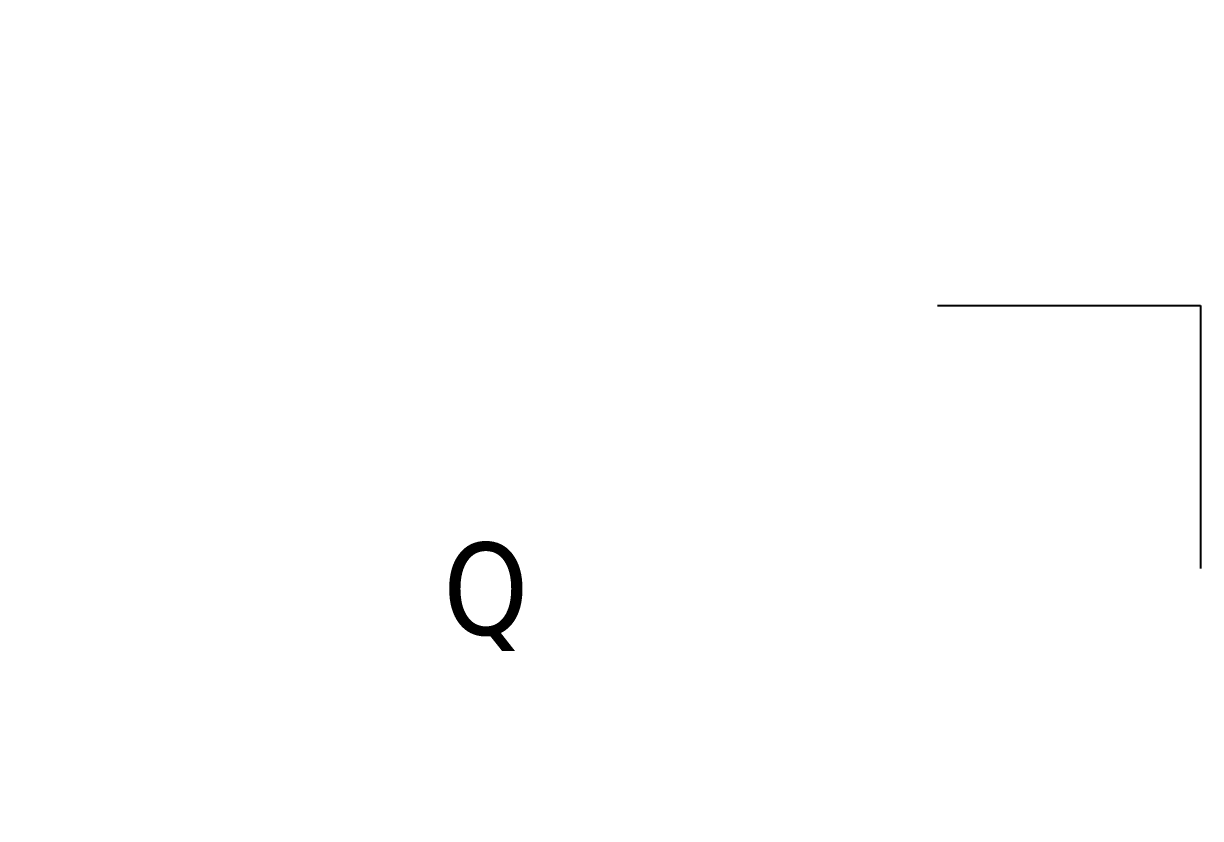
# Model space of a CAD drawing. Header units: millimetres. Extents: x -20000 to 230000, y -17405 to 25402.
# Drawn here: x 165287.7 to 165735, y -5481.6 to -5179.3 of the extents above; entities that cross this region are included whole.
import ezdxf
from ezdxf.enums import TextEntityAlignment as Align

# ---------------------------------------------------------------- set-up
doc = ezdxf.new("R2010")
doc.units = ezdxf.units.MM
doc.header["$PDMODE"] = 35
doc.header["$PDSIZE"] = 0.5
doc.layers.get('0').update_dxf_attribs({"lineweight": 13})
doc.layers.get('Defpoints').update_dxf_attribs({"true_color": 0xc2a584})
doc.layers.add('0 - 1 (validé)', color=3, linetype='Continuous', lineweight=13)
doc.layers.add('1 - Texte', color=7, linetype='Continuous', lineweight=13)
doc.layers.add('Intouchable', color=252, linetype='Continuous', lineweight=13, plot=False)
doc.layers.add('Non visible', color=163, linetype='Continuous', lineweight=25, plot=False)
doc.styles.get("Standard").update_dxf_attribs({"font": 'ARIALUNI.TTF'})
doc.styles.add('Texte Poralu', font='tahomabd.ttf')
doc.dimstyles.new('30 - 1000', dxfattribs={"dimtxt": 10, "dimasz": 10, "dimexe": 5, "dimexo": 2.5, "dimgap": 5, "dimtad": 1, "dimdec": 1, "dimtxsty": 'Texte Poralu', "dimcen": 5, "dimazin": 0, "dimtfac": 1, "dimtdec": 1, "dimtmove": 0, "dimatfit": 3, "dimfxl": 1, "dimarcsym": 0})

# ---------------------------------------------------------------- blocks, each defined once
blk = doc.blocks.new('Cadre Coupe_Elev')
at = {"color": 7}
blk.add_attdef('REPERE_1', text='', height=300, dxfattribs=at).set_placement((1000, 9000), align=Align.MIDDLE_CENTER)
at = {"layer": '1 - Texte', "color": 7}
for tag, p in [('DEFINITION1', (5000, 1200)), ('DEFINITION2', (5000, 800))]:
    blk.add_attdef(tag, text='', height=250, dxfattribs=at).set_placement(p, align=Align.MIDDLE_CENTER)
at = {"layer": 'Non visible', "style": 'Texte Poralu'}
for p in [(5447.12, 4905.8), (5447.12, 4605.8)]:
    blk.add_attdef('REPERE_2', text='', height=35, dxfattribs=at).set_placement(p, align=Align.MIDDLE_LEFT)
blk = doc.blocks.new('Cadre centrage dessin')
at = {"layer": 'Defpoints'}
for p, q in [((635, -1016.5), (735, -1016.5)), ((735, -1016.5), (735, -1116.5))]:
    blk.add_line(p, q, dxfattribs=at)
blk = doc.blocks.new('*D1031')
at = {"layer": 'Defpoints', "color": 0, "lineweight": -2, "transparency": 16777216}
blk.add_line((165420, -3505.67), (165455.99, -3505.67), dxfattribs=at)
at = {"layer": 'Defpoints', "color": 0, "transparency": 16777216}
for p in [(165417.5, -3505.67), (165417.5, -3505.67), (160000, -6005.67)]:
    blk.add_point(p, dxfattribs=at)
at = {"layer": 'Defpoints', "color": 0, "transparency": 16777216, "insert": (165439.25, -3495.46), "char_height": 10, "attachment_point": 5, "style": 'Texte Poralu'}
blk.add_mtext('2500', dxfattribs=at)

msp = doc.modelspace()

# ---------------------------------------------------------------- block references
at = {"layer": '0 - 1 (validé)'}
ref = msp.add_blockref('Cadre Coupe_Elev', (160000, -10000), dxfattribs=at)
ref.add_attrib('REPERE_2', 'Q', dxfattribs={"layer": 'Non visible', "height": 35, "style": 'Texte Poralu'}).set_placement((165447.12, -5394.2), align=Align.MIDDLE_LEFT)
at = {"layer": 'Intouchable'}
msp.add_blockref('Cadre centrage dessin', (165000, -4270), dxfattribs=at)

# ---------------------------------------------------------------- dimensions: what is measured, and where the dimension line sits
at = {"layer": 'Defpoints'}
dim = msp.add_ordinate_dim(feature_location=(165417.5, -3505.67), offset=(0, 0), dtype=0, origin=(160000, -6005.67), dimstyle='30 - 1000', dxfattribs=at)
dim.commit()
dim.dimension.update_dxf_attribs({"geometry": '*D1031', "text_midpoint": (165439.25, -3495.46)})

doc.saveas('drawing.dxf')
